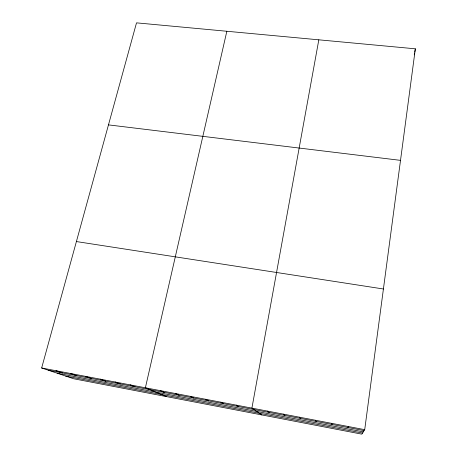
<?xml version="1.0" encoding="UTF-8"?>
<svg xmlns="http://www.w3.org/2000/svg" width="457" height="457" viewBox="0 0 457 457"><rect width="100%" height="100%" fill="white"/><g stroke="black" fill="none" stroke-linecap="round" stroke-linejoin="round"><path stroke-width="0.69" d="M364.715 429.66L415.344 48.808L136.517 22.85L41.656 367.976L73.554 378.739L361.835 434.15L364.715 429.66L41.656 367.976M318.815 39.822L251.91 408.118L261.792 414.922M414.253 54.869L414.499 53.52M414.739 52.172L415.344 48.808M347.988 427.541L348.194 426.501M226.843 31.259L145.383 387.782L166.714 396.647M108.475 124.881L400.515 160.361M76.399 241.559L383.417 288.995M48.431 370.261L364.098 430.62M57.228 373.232L363.304 431.859M65.757 376.105L362.532 433.059M56.114 370.736L62.586 372.969M70.698 373.518L76.856 375.694M85.39 376.328L91.24 378.447M100.209 379.156L105.738 381.218M115.141 382.006L120.351 384.011M130.199 384.88L135.078 386.828M160.236 390.615L164.446 392.443M175.208 393.477L179.081 395.242M190.301 396.356L193.831 398.064M205.513 399.264L208.7 400.909M220.857 402.189L223.69 403.771M236.32 405.142L238.794 406.661M267.625 411.123L269.367 412.505M283.471 414.145L284.837 415.464M299.455 417.195L300.432 418.446M315.564 420.274L316.158 421.451M331.811 423.376L332.005 424.484"/></g></svg>
